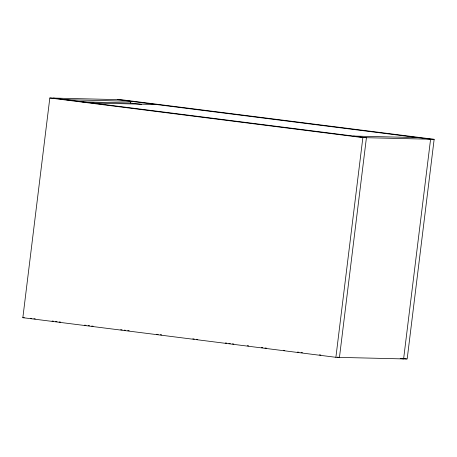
<?xml version="1.0" encoding="UTF-8"?>
<svg xmlns="http://www.w3.org/2000/svg" width="457" height="457" viewBox="0 0 457 457"><rect width="100%" height="100%" fill="white"/><g stroke="black" fill="none" stroke-linecap="round" stroke-linejoin="round"><path stroke-width="0.69" d="M22.85 317.684L49.824 97.998L121.111 99.695L434.15 139.316L407.176 359.002L335.889 357.305L22.85 317.684L24.278 317.718M81.792 101.854L130.268 103.002L130.485 101.243L66.322 99.723M335.889 357.305L362.858 137.62L434.15 139.316M92.194 102.996L156.357 104.522M353.49 136.072L417.652 137.591M117.546 99.609L430.585 139.231L403.611 358.916L400.206 358.482M130.268 103.002L141.453 104.419M53.389 98.084L366.423 137.706L339.454 357.391L337.409 357.134M49.824 97.998L362.858 137.62M403.634 358.551L406.467 358.911M30.499 318.289L31.859 318.46M33.904 318.718L35.263 318.889M52.081 321.02L53.498 321.197M55.617 321.465L57.034 321.648M59.153 321.917L60.57 322.094M84.619 325.138L86.03 325.315M88.155 325.584L89.566 325.761M91.691 326.03L93.102 326.212M120.688 329.703L122.105 329.88M124.224 330.148L125.641 330.331M127.766 330.6L129.177 330.777M156.762 334.267L158.179 334.45M160.298 334.718L161.715 334.895M192.837 338.837L194.248 339.014M196.373 339.283L197.784 339.46M225.37 342.956L226.786 343.133M228.906 343.401L230.322 343.578M232.442 343.847L233.858 344.03M247.3 345.726L248.711 345.909M261.444 347.52L262.861 347.697M264.98 347.966L266.397 348.143M283.369 350.296L284.785 350.473M297.518 352.084L298.929 352.261M301.054 352.53L302.465 352.713M319.443 354.861L320.86 355.038"/></g></svg>
